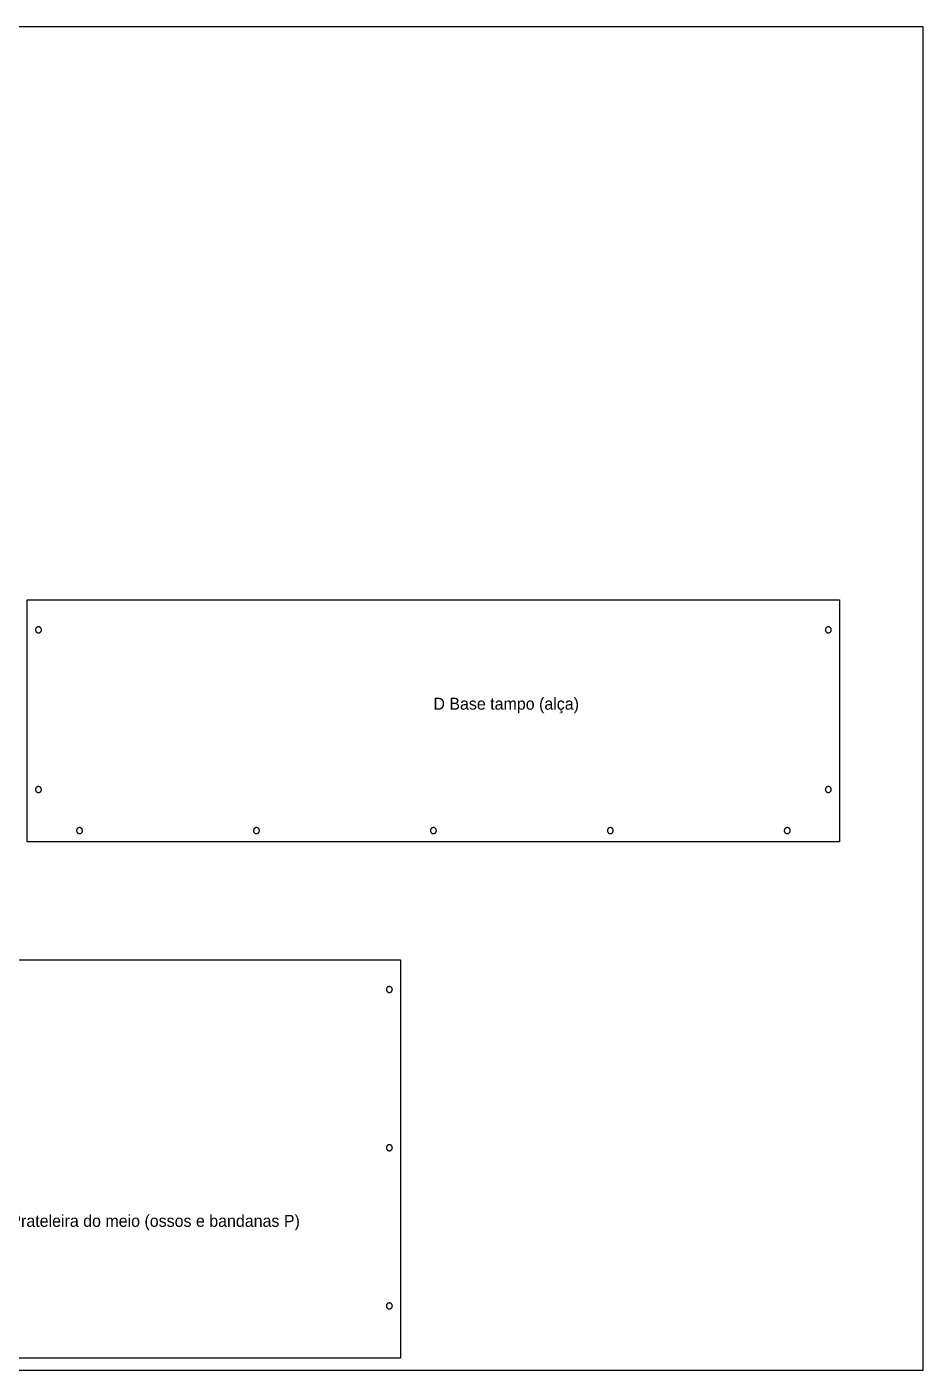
# Model space of a CAD drawing. Header units: millimetres. Extents: x 0 to 2750, y 0 to 900.
# Drawn here: x 2150 to 2750, y 0 to 900 of the extents above; entities that cross this region are included whole.
import ezdxf

# ---------------------------------------------------------------- set-up
doc = ezdxf.new("R2010")
doc.units = ezdxf.units.MM
for name, color, linetype in [('CORTE_EXTERNO', 1, 'Continuous'), ('CORTE_INTERNO', 5, 'Continuous'), ('ETIQUETAS_NAO_CORTAR', 8, 'Continuous'), ('MESA_NAO_CORTAR', 8, 'Continuous')]:
    doc.layers.add(name, color=color, linetype=linetype)

msp = doc.modelspace()

# ---------------------------------------------------------------- linework, layer by layer
at = {"layer": 'CORTE_EXTERNO'}
for points in [[(2150, 354), (2150, 516), (2694, 516), (2694, 354), (2150, 354)], [(1856, 275), (2400, 275), (2400, 8), (1856, 8), (1856, 275)]]:
    msp.add_lwpolyline(points, close=True, dxfattribs=at)
at = {"layer": 'CORTE_INTERNO'}
for points in [[(2158.91, 497.41), (2158.77, 497.55), (2158.61, 497.66), (2158.44, 497.76), (2158.27, 497.85), (2158.08, 497.91), (2157.89, 497.96), (2157.7, 497.99), (2157.5, 498), (2157.3, 497.99), (2157.11, 497.96), (2156.92, 497.91), (2156.73, 497.85), (2156.56, 497.76), (2156.39, 497.66), (2156.23, 497.55), (2156.09, 497.41), (2155.95, 497.27), (2155.84, 497.11), (2155.74, 496.94), (2155.65, 496.77), (2155.59, 496.58), (2155.54, 496.39), (2155.51, 496.2), (2155.5, 496), (2155.51, 495.8), (2155.54, 495.61), (2155.59, 495.42), (2155.65, 495.23), (2155.74, 495.06), (2155.84, 494.89), (2155.95, 494.73), (2156.09, 494.59), (2156.23, 494.45), (2156.39, 494.34), (2156.56, 494.24), (2156.73, 494.15), (2156.92, 494.09), (2157.11, 494.04), (2157.3, 494.01), (2157.5, 494), (2157.7, 494.01), (2157.89, 494.04), (2158.08, 494.09), (2158.27, 494.15), (2158.44, 494.24), (2158.61, 494.34), (2158.77, 494.45), (2158.91, 494.59), (2159.05, 494.73), (2159.16, 494.89), (2159.26, 495.06), (2159.35, 495.23), (2159.41, 495.42), (2159.46, 495.61), (2159.49, 495.8), (2159.5, 496), (2159.49, 496.2), (2159.46, 496.39), (2159.41, 496.58), (2159.35, 496.77), (2159.26, 496.94), (2159.16, 497.11), (2159.05, 497.27), (2158.91, 497.41)], [(2688.16, 497.11), (2688.05, 497.27), (2687.91, 497.41), (2687.77, 497.55), (2687.61, 497.66), (2687.44, 497.76), (2687.27, 497.85), (2687.08, 497.91), (2686.89, 497.96), (2686.7, 497.99), (2686.5, 498), (2686.3, 497.99), (2686.11, 497.96), (2685.92, 497.91), (2685.73, 497.85), (2685.56, 497.76), (2685.39, 497.66), (2685.23, 497.55), (2685.09, 497.41), (2684.95, 497.27), (2684.84, 497.11), (2684.74, 496.94), (2684.65, 496.77), (2684.59, 496.58), (2684.54, 496.39), (2684.51, 496.2), (2684.5, 496), (2684.51, 495.8), (2684.54, 495.61), (2684.59, 495.42), (2684.65, 495.23), (2684.74, 495.06), (2684.84, 494.89), (2684.95, 494.73), (2685.09, 494.59), (2685.23, 494.45), (2685.39, 494.34), (2685.56, 494.24), (2685.73, 494.15), (2685.92, 494.09), (2686.11, 494.04), (2686.3, 494.01), (2686.5, 494), (2686.7, 494.01), (2686.89, 494.04), (2687.08, 494.09), (2687.27, 494.15), (2687.44, 494.24), (2687.61, 494.34), (2687.77, 494.45), (2687.91, 494.59), (2688.05, 494.73), (2688.16, 494.89), (2688.26, 495.06), (2688.35, 495.23), (2688.41, 495.42), (2688.46, 495.61), (2688.49, 495.8), (2688.5, 496), (2688.49, 496.2), (2688.46, 496.39), (2688.41, 496.58), (2688.35, 496.77), (2688.26, 496.94), (2688.16, 497.11)], [(2158.77, 390.55), (2158.61, 390.66), (2158.44, 390.76), (2158.27, 390.85), (2158.08, 390.91), (2157.89, 390.96), (2157.7, 390.99), (2157.5, 391), (2157.3, 390.99), (2157.11, 390.96), (2156.92, 390.91), (2156.73, 390.85), (2156.56, 390.76), (2156.39, 390.66), (2156.23, 390.55), (2156.09, 390.41), (2155.95, 390.27), (2155.84, 390.11), (2155.74, 389.94), (2155.65, 389.77), (2155.59, 389.58), (2155.54, 389.39), (2155.51, 389.2), (2155.5, 389), (2155.51, 388.8), (2155.54, 388.61), (2155.59, 388.42), (2155.65, 388.23), (2155.74, 388.06), (2155.84, 387.89), (2155.95, 387.73), (2156.09, 387.59), (2156.23, 387.45), (2156.39, 387.34), (2156.56, 387.24), (2156.73, 387.15), (2156.92, 387.09), (2157.11, 387.04), (2157.3, 387.01), (2157.5, 387), (2157.7, 387.01), (2157.89, 387.04), (2158.08, 387.09), (2158.27, 387.15), (2158.44, 387.24), (2158.61, 387.34), (2158.77, 387.45), (2158.91, 387.59), (2159.05, 387.73), (2159.16, 387.89), (2159.26, 388.06), (2159.35, 388.23), (2159.41, 388.42), (2159.46, 388.61), (2159.49, 388.8), (2159.5, 389), (2159.49, 389.2), (2159.46, 389.39), (2159.41, 389.58), (2159.35, 389.77), (2159.26, 389.94), (2159.16, 390.11), (2159.05, 390.27), (2158.91, 390.41), (2158.77, 390.55)], [(2688.05, 390.27), (2687.91, 390.41), (2687.77, 390.55), (2687.61, 390.66), (2687.44, 390.76), (2687.27, 390.85), (2687.08, 390.91), (2686.89, 390.96), (2686.7, 390.99), (2686.5, 391), (2686.3, 390.99), (2686.11, 390.96), (2685.92, 390.91), (2685.73, 390.85), (2685.56, 390.76), (2685.39, 390.66), (2685.23, 390.55), (2685.09, 390.41), (2684.95, 390.27), (2684.84, 390.11), (2684.74, 389.94), (2684.65, 389.77), (2684.59, 389.58), (2684.54, 389.39), (2684.51, 389.2), (2684.5, 389), (2684.51, 388.8), (2684.54, 388.61), (2684.59, 388.42), (2684.65, 388.23), (2684.74, 388.06), (2684.84, 387.89), (2684.95, 387.73), (2685.09, 387.59), (2685.23, 387.45), (2685.39, 387.34), (2685.56, 387.24), (2685.73, 387.15), (2685.92, 387.09), (2686.11, 387.04), (2686.3, 387.01), (2686.5, 387), (2686.7, 387.01), (2686.89, 387.04), (2687.08, 387.09), (2687.27, 387.15), (2687.44, 387.24), (2687.61, 387.34), (2687.77, 387.45), (2687.91, 387.59), (2688.05, 387.73), (2688.16, 387.89), (2688.26, 388.06), (2688.35, 388.23), (2688.41, 388.42), (2688.46, 388.61), (2688.49, 388.8), (2688.5, 389), (2688.49, 389.2), (2688.46, 389.39), (2688.41, 389.58), (2688.35, 389.77), (2688.26, 389.94), (2688.16, 390.11), (2688.05, 390.27)], [(2186.76, 362.44), (2186.66, 362.61), (2186.55, 362.77), (2186.41, 362.91), (2186.27, 363.05), (2186.11, 363.16), (2185.94, 363.26), (2185.77, 363.35), (2185.58, 363.41), (2185.39, 363.46), (2185.2, 363.49), (2185, 363.5), (2184.8, 363.49), (2184.61, 363.46), (2184.42, 363.41), (2184.23, 363.35), (2184.06, 363.26), (2183.89, 363.16), (2183.73, 363.05), (2183.59, 362.91), (2183.45, 362.77), (2183.34, 362.61), (2183.24, 362.44), (2183.15, 362.27), (2183.09, 362.08), (2183.04, 361.89), (2183.01, 361.7), (2183, 361.5), (2183.01, 361.3), (2183.04, 361.11), (2183.09, 360.92), (2183.15, 360.73), (2183.24, 360.56), (2183.34, 360.39), (2183.45, 360.23), (2183.59, 360.09), (2183.73, 359.95), (2183.89, 359.84), (2184.06, 359.74), (2184.23, 359.65), (2184.42, 359.59), (2184.61, 359.54), (2184.8, 359.51), (2185, 359.5), (2185.2, 359.51), (2185.39, 359.54), (2185.58, 359.59), (2185.77, 359.65), (2185.94, 359.74), (2186.11, 359.84), (2186.27, 359.95), (2186.41, 360.09), (2186.55, 360.23), (2186.66, 360.39), (2186.76, 360.56), (2186.85, 360.73), (2186.91, 360.92), (2186.96, 361.11), (2186.99, 361.3), (2187, 361.5), (2186.99, 361.7), (2186.96, 361.89), (2186.91, 362.08), (2186.85, 362.27), (2186.76, 362.44)], [(2305.35, 362.27), (2305.26, 362.44), (2305.16, 362.61), (2305.05, 362.77), (2304.91, 362.91), (2304.77, 363.05), (2304.61, 363.16), (2304.44, 363.26), (2304.27, 363.35), (2304.08, 363.41), (2303.89, 363.46), (2303.7, 363.49), (2303.5, 363.5), (2303.3, 363.49), (2303.11, 363.46), (2302.92, 363.41), (2302.73, 363.35), (2302.56, 363.26), (2302.39, 363.16), (2302.23, 363.05), (2302.09, 362.91), (2301.95, 362.77), (2301.84, 362.61), (2301.74, 362.44), (2301.65, 362.27), (2301.59, 362.08), (2301.54, 361.89), (2301.51, 361.7), (2301.5, 361.5), (2301.51, 361.3), (2301.54, 361.11), (2301.59, 360.92), (2301.65, 360.73), (2301.74, 360.56), (2301.84, 360.39), (2301.95, 360.23), (2302.09, 360.09), (2302.23, 359.95), (2302.39, 359.84), (2302.56, 359.74), (2302.73, 359.65), (2302.92, 359.59), (2303.11, 359.54), (2303.3, 359.51), (2303.5, 359.5), (2303.7, 359.51), (2303.89, 359.54), (2304.08, 359.59), (2304.27, 359.65), (2304.44, 359.74), (2304.61, 359.84), (2304.77, 359.95), (2304.91, 360.09), (2305.05, 360.23), (2305.16, 360.39), (2305.26, 360.56), (2305.35, 360.73), (2305.41, 360.92), (2305.46, 361.11), (2305.49, 361.3), (2305.5, 361.5), (2305.49, 361.7), (2305.46, 361.89), (2305.41, 362.08), (2305.35, 362.27)], [(2423.91, 362.08), (2423.85, 362.27), (2423.76, 362.44), (2423.66, 362.61), (2423.55, 362.77), (2423.41, 362.91), (2423.27, 363.05), (2423.11, 363.16), (2422.94, 363.26), (2422.77, 363.35), (2422.58, 363.41), (2422.39, 363.46), (2422.2, 363.49), (2422, 363.5), (2421.8, 363.49), (2421.61, 363.46), (2421.42, 363.41), (2421.23, 363.35), (2421.06, 363.26), (2420.89, 363.16), (2420.73, 363.05), (2420.59, 362.91), (2420.45, 362.77), (2420.34, 362.61), (2420.24, 362.44), (2420.15, 362.27), (2420.09, 362.08), (2420.04, 361.89), (2420.01, 361.7), (2420, 361.5), (2420.01, 361.3), (2420.04, 361.11), (2420.09, 360.92), (2420.15, 360.73), (2420.24, 360.56), (2420.34, 360.39), (2420.45, 360.23), (2420.59, 360.09), (2420.73, 359.95), (2420.89, 359.84), (2421.06, 359.74), (2421.23, 359.65), (2421.42, 359.59), (2421.61, 359.54), (2421.8, 359.51), (2422, 359.5), (2422.2, 359.51), (2422.39, 359.54), (2422.58, 359.59), (2422.77, 359.65), (2422.94, 359.74), (2423.11, 359.84), (2423.27, 359.95), (2423.41, 360.09), (2423.55, 360.23), (2423.66, 360.39), (2423.76, 360.56), (2423.85, 360.73), (2423.91, 360.92), (2423.96, 361.11), (2423.99, 361.3), (2424, 361.5), (2423.99, 361.7), (2423.96, 361.89), (2423.91, 362.08)], [(2542.46, 361.89), (2542.41, 362.08), (2542.35, 362.27), (2542.26, 362.44), (2542.16, 362.61), (2542.05, 362.77), (2541.91, 362.91), (2541.77, 363.05), (2541.61, 363.16), (2541.44, 363.26), (2541.27, 363.35), (2541.08, 363.41), (2540.89, 363.46), (2540.7, 363.49), (2540.5, 363.5), (2540.3, 363.49), (2540.11, 363.46), (2539.92, 363.41), (2539.73, 363.35), (2539.56, 363.26), (2539.39, 363.16), (2539.23, 363.05), (2539.09, 362.91), (2538.95, 362.77), (2538.84, 362.61), (2538.74, 362.44), (2538.65, 362.27), (2538.59, 362.08), (2538.54, 361.89), (2538.51, 361.7), (2538.5, 361.5), (2538.51, 361.3), (2538.54, 361.11), (2538.59, 360.92), (2538.65, 360.73), (2538.74, 360.56), (2538.84, 360.39), (2538.95, 360.23), (2539.09, 360.09), (2539.23, 359.95), (2539.39, 359.84), (2539.56, 359.74), (2539.73, 359.65), (2539.92, 359.59), (2540.11, 359.54), (2540.3, 359.51), (2540.5, 359.5), (2540.7, 359.51), (2540.89, 359.54), (2541.08, 359.59), (2541.27, 359.65), (2541.44, 359.74), (2541.61, 359.84), (2541.77, 359.95), (2541.91, 360.09), (2542.05, 360.23), (2542.16, 360.39), (2542.26, 360.56), (2542.35, 360.73), (2542.41, 360.92), (2542.46, 361.11), (2542.49, 361.3), (2542.5, 361.5), (2542.49, 361.7), (2542.46, 361.89)], [(2660.99, 361.7), (2660.96, 361.89), (2660.91, 362.08), (2660.85, 362.27), (2660.76, 362.44), (2660.66, 362.61), (2660.55, 362.77), (2660.41, 362.91), (2660.27, 363.05), (2660.11, 363.16), (2659.94, 363.26), (2659.77, 363.35), (2659.58, 363.41), (2659.39, 363.46), (2659.2, 363.49), (2659, 363.5), (2658.8, 363.49), (2658.61, 363.46), (2658.42, 363.41), (2658.23, 363.35), (2658.06, 363.26), (2657.89, 363.16), (2657.73, 363.05), (2657.59, 362.91), (2657.45, 362.77), (2657.34, 362.61), (2657.24, 362.44), (2657.15, 362.27), (2657.09, 362.08), (2657.04, 361.89), (2657.01, 361.7), (2657, 361.5), (2657.01, 361.3), (2657.04, 361.11), (2657.09, 360.92), (2657.15, 360.73), (2657.24, 360.56), (2657.34, 360.39), (2657.45, 360.23), (2657.59, 360.09), (2657.73, 359.95), (2657.89, 359.84), (2658.06, 359.74), (2658.23, 359.65), (2658.42, 359.59), (2658.61, 359.54), (2658.8, 359.51), (2659, 359.5), (2659.2, 359.51), (2659.39, 359.54), (2659.58, 359.59), (2659.77, 359.65), (2659.94, 359.74), (2660.11, 359.84), (2660.27, 359.95), (2660.41, 360.09), (2660.55, 360.23), (2660.66, 360.39), (2660.76, 360.56), (2660.85, 360.73), (2660.91, 360.92), (2660.96, 361.11), (2660.99, 361.3), (2661, 361.5), (2660.99, 361.7)], [(2394.49, 255.2), (2394.46, 255.39), (2394.41, 255.58), (2394.35, 255.77), (2394.26, 255.94), (2394.16, 256.11), (2394.05, 256.27), (2393.91, 256.41), (2393.77, 256.55), (2393.61, 256.66), (2393.44, 256.76), (2393.27, 256.85), (2393.08, 256.91), (2392.89, 256.96), (2392.7, 256.99), (2392.5, 257), (2392.3, 256.99), (2392.11, 256.96), (2391.92, 256.91), (2391.73, 256.85), (2391.56, 256.76), (2391.39, 256.66), (2391.23, 256.55), (2391.09, 256.41), (2390.95, 256.27), (2390.84, 256.11), (2390.74, 255.94), (2390.65, 255.77), (2390.59, 255.58), (2390.54, 255.39), (2390.51, 255.2), (2390.5, 255), (2390.51, 254.8), (2390.54, 254.61), (2390.59, 254.42), (2390.65, 254.23), (2390.74, 254.06), (2390.84, 253.89), (2390.95, 253.73), (2391.09, 253.59), (2391.23, 253.45), (2391.39, 253.34), (2391.56, 253.24), (2391.73, 253.15), (2391.92, 253.09), (2392.11, 253.04), (2392.3, 253.01), (2392.5, 253), (2392.7, 253.01), (2392.89, 253.04), (2393.08, 253.09), (2393.27, 253.15), (2393.44, 253.24), (2393.61, 253.34), (2393.77, 253.45), (2393.91, 253.59), (2394.05, 253.73), (2394.16, 253.89), (2394.26, 254.06), (2394.35, 254.23), (2394.41, 254.42), (2394.46, 254.61), (2394.49, 254.8), (2394.5, 255), (2394.49, 255.2)], [(2394.46, 149.39), (2394.41, 149.58), (2394.35, 149.77), (2394.26, 149.94), (2394.16, 150.11), (2394.05, 150.27), (2393.91, 150.41), (2393.77, 150.55), (2393.61, 150.66), (2393.44, 150.76), (2393.27, 150.85), (2393.08, 150.91), (2392.89, 150.96), (2392.7, 150.99), (2392.5, 151), (2392.3, 150.99), (2392.11, 150.96), (2391.92, 150.91), (2391.73, 150.85), (2391.56, 150.76), (2391.39, 150.66), (2391.23, 150.55), (2391.09, 150.41), (2390.95, 150.27), (2390.84, 150.11), (2390.74, 149.94), (2390.65, 149.77), (2390.59, 149.58), (2390.54, 149.39), (2390.51, 149.2), (2390.5, 149), (2390.51, 148.8), (2390.54, 148.61), (2390.59, 148.42), (2390.65, 148.23), (2390.74, 148.06), (2390.84, 147.89), (2390.95, 147.73), (2391.09, 147.59), (2391.23, 147.45), (2391.39, 147.34), (2391.56, 147.24), (2391.73, 147.15), (2391.92, 147.09), (2392.11, 147.04), (2392.3, 147.01), (2392.5, 147), (2392.7, 147.01), (2392.89, 147.04), (2393.08, 147.09), (2393.27, 147.15), (2393.44, 147.24), (2393.61, 147.34), (2393.77, 147.45), (2393.91, 147.59), (2394.05, 147.73), (2394.16, 147.89), (2394.26, 148.06), (2394.35, 148.23), (2394.41, 148.42), (2394.46, 148.61), (2394.49, 148.8), (2394.5, 149), (2394.49, 149.2), (2394.46, 149.39)], [(2394.41, 43.58), (2394.35, 43.77), (2394.26, 43.94), (2394.16, 44.11), (2394.05, 44.27), (2393.91, 44.41), (2393.77, 44.55), (2393.61, 44.66), (2393.44, 44.76), (2393.27, 44.85), (2393.08, 44.91), (2392.89, 44.96), (2392.7, 44.99), (2392.5, 45), (2392.3, 44.99), (2392.11, 44.96), (2391.92, 44.91), (2391.73, 44.85), (2391.56, 44.76), (2391.39, 44.66), (2391.23, 44.55), (2391.09, 44.41), (2390.95, 44.27), (2390.84, 44.11), (2390.74, 43.94), (2390.65, 43.77), (2390.59, 43.58), (2390.54, 43.39), (2390.51, 43.2), (2390.5, 43), (2390.51, 42.8), (2390.54, 42.61), (2390.59, 42.42), (2390.65, 42.23), (2390.74, 42.06), (2390.84, 41.89), (2390.95, 41.73), (2391.09, 41.59), (2391.23, 41.45), (2391.39, 41.34), (2391.56, 41.24), (2391.73, 41.15), (2391.92, 41.09), (2392.11, 41.04), (2392.3, 41.01), (2392.5, 41), (2392.7, 41.01), (2392.89, 41.04), (2393.08, 41.09), (2393.27, 41.15), (2393.44, 41.24), (2393.61, 41.34), (2393.77, 41.45), (2393.91, 41.59), (2394.05, 41.73), (2394.16, 41.89), (2394.26, 42.06), (2394.35, 42.23), (2394.41, 42.42), (2394.46, 42.61), (2394.49, 42.8), (2394.5, 43), (2394.49, 43.2), (2394.46, 43.39), (2394.41, 43.58)]]:
    msp.add_lwpolyline(points, close=True, dxfattribs=at)
at = {"layer": 'MESA_NAO_CORTAR'}
msp.add_lwpolyline([(1450, 0), (2750, 0), (2750, 900), (1450, 900)], close=True, dxfattribs=at)

# ---------------------------------------------------------------- texts
at = {"layer": 'ETIQUETAS_NAO_CORTAR'}
for s, p in [('D Base tampo (alça)', (2422, 442.5)), ('D Prateleira do meio (ossos e bandanas P)', (2128, 96))]:
    msp.add_text(s, height=8, dxfattribs=at).set_placement(p)

doc.saveas('drawing.dxf')
